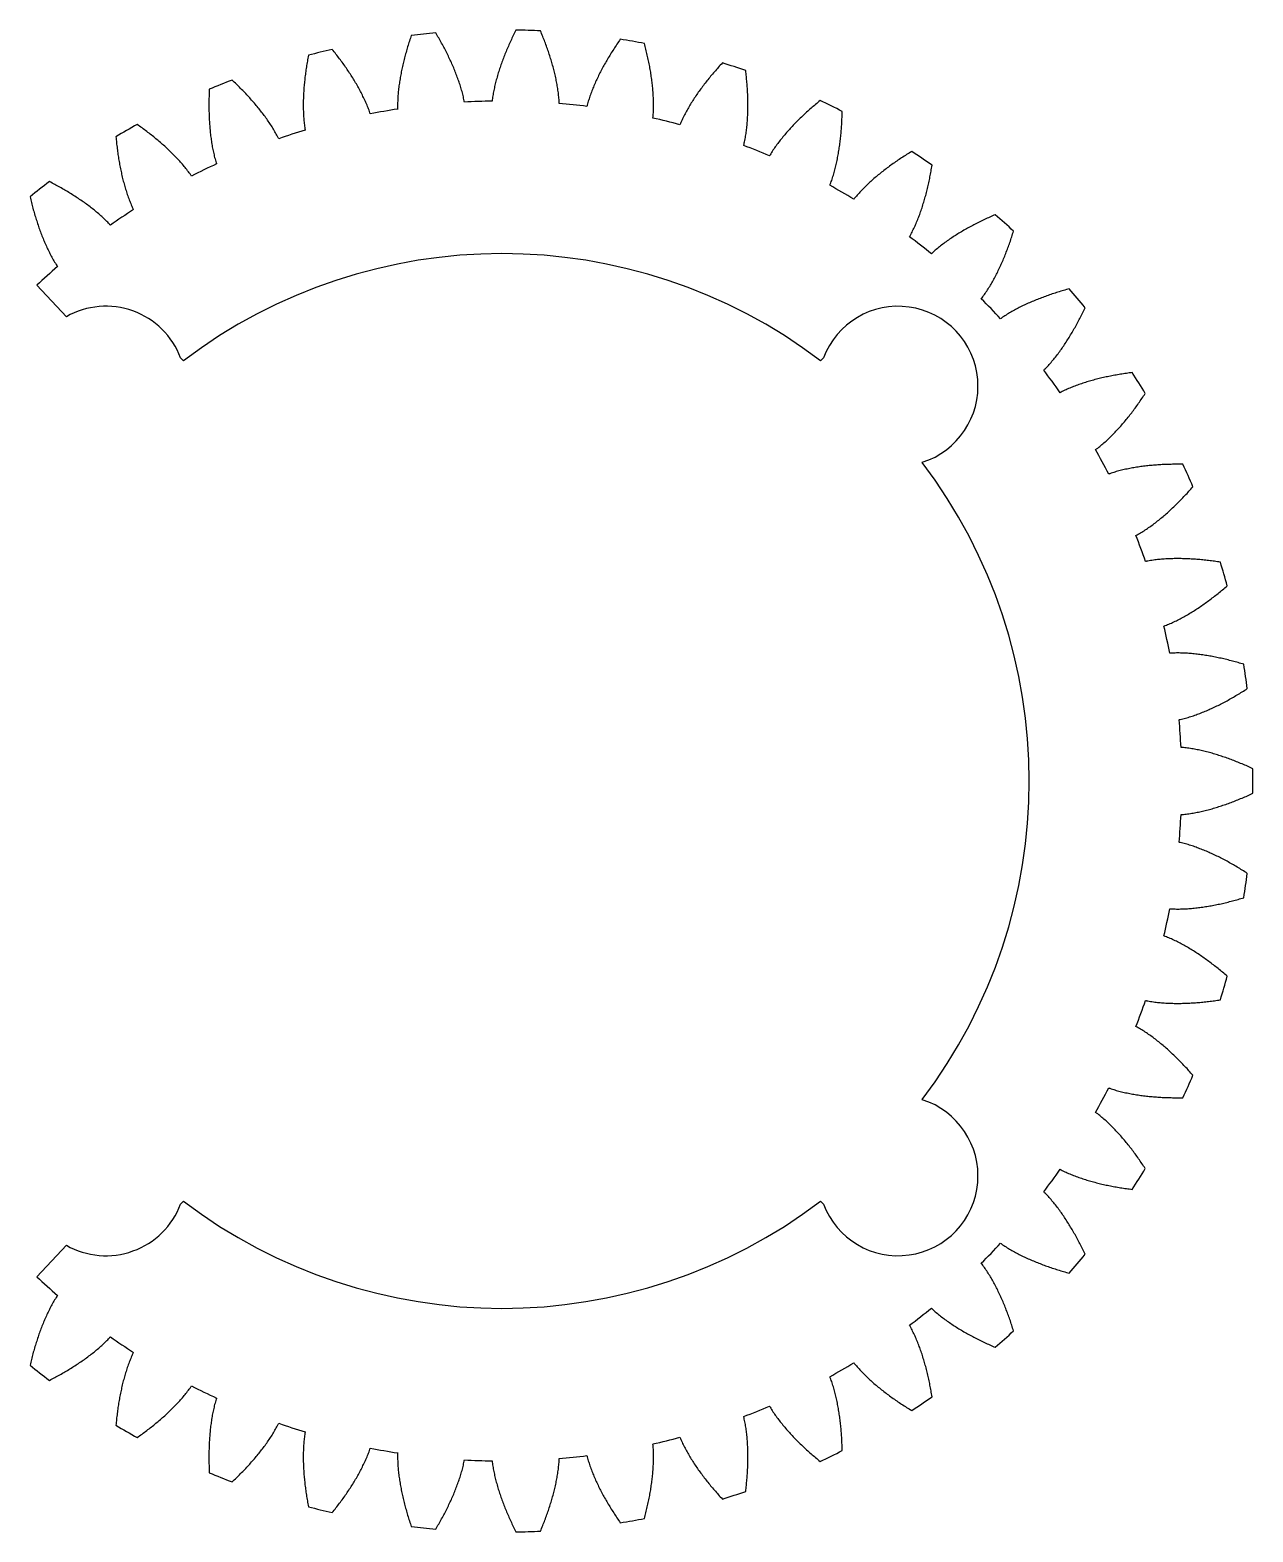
# Model space of a CAD drawing. Header units: millimetres. Extents: x -22.4 to 54.2, y -35.2 to 58.8.
import ezdxf

# ---------------------------------------------------------------- set-up
doc = ezdxf.new("R2010")
doc.units = ezdxf.units.MM
doc.header["$MEASUREMENT"] = 0

msp = doc.modelspace()

# ---------------------------------------------------------------- linework, layer by layer
at = {"color": 1}
for p, q in [((-21.942, 42.836, -6.353), (-20.089, 40.861, -6.353)), ((-12.944, 38.284, -6.353), (-12.764, 38.104, -6.353)), ((27.105, 38.104, -6.353), (27.286, 38.284, -6.353)), ((33.477, 31.748, -6.353), (33.469, 31.74, -6.353)), ((33.469, -8.129, -6.353), (33.477, -8.137, -6.353)), ((-12.764, -14.493, -6.353), (-12.944, -14.673, -6.353)), ((27.286, -14.673, -6.353), (27.105, -14.493, -6.353)), ((-20.089, -17.249, -6.353), (-21.942, -19.225, -6.353))]:
    msp.add_line(p, q, dxfattribs=at)
for centre, radius, start, end in [((7.171, 11.806, -6.353), 47, 95.0628, 96.9372), ((7.171, 11.806, -6.353), 47, 87.0628, 88.9372), ((7.171, 11.806, -6.353), 47, 103.0628, 104.9372), ((7.171, 11.806, -6.353), 47, 79.0628, 80.9372), ((7.171, 11.806, -6.353), 47, 71.0628, 72.9372), ((7.171, 11.806, -6.353), 47, 111.0628, 112.9372), ((7.171, 11.806, -6.353), 42.549, 98.82626, 101.17374), ((7.171, 11.806, -6.353), 42.549, 90.82626, 93.17374), ((7.171, 11.806, -6.353), 42.549, 82.82626, 85.17374), ((7.171, 11.806, -6.353), 47, 63.0628, 64.9372), ((7.171, 11.806, -6.353), 47, 119.0628, 120.9372), ((7.171, 11.806, -6.353), 42.549, 74.82626, 77.17374), ((7.171, 11.806, -6.353), 42.549, 106.82626, 109.17374), ((7.171, 11.806, -6.353), 42.549, 66.82626, 69.17374), ((7.171, 11.806, -6.353), 47, 55.0628, 56.9372), ((7.171, 11.806, -6.353), 42.549, 114.82626, 117.17374), ((7.171, 11.806, -6.353), 47, 127.0628, 128.9372), ((7.171, 11.806, -6.353), 42.549, 58.82626, 61.17374), ((7.171, 11.806, -6.353), 42.549, 122.82626, 125.17374), ((7.171, 11.806, -6.353), 47, 47.0628, 48.9372), ((7.171, 11.806, -6.353), 42.549, 50.82626, 53.17374), ((7.171, 11.806, -6.353), 33, 52.83748, 127.16252), ((7.171, 11.806, -6.353), 42.549, 130.82626, 133.17374), ((7.171, 11.806, -6.353), 47, 39.0628, 40.9372), ((-17.619, 36.513, -6.353), 5, 20.74948, 119.59192), ((31.961, 36.513, -6.353), 5, -72.34688, 159.25052), ((7.171, 11.806, -6.353), 42.549, 42.82626, 45.17374), ((7.171, 11.806, -6.353), 42.549, 34.82626, 37.17374), ((7.171, 11.806, -6.353), 47, 31.0628, 32.9372), ((7.171, 11.806, -6.353), 42.549, 26.82626, 29.17374), ((7.171, 11.806, -6.353), 33, -37.16252, 37.16252), ((7.171, 11.806, -6.353), 47, 23.0628, 24.9372), ((7.171, 11.806, -6.353), 42.549, 18.82626, 21.17374), ((7.171, 11.806, -6.353), 47, 15.0628, 16.9372), ((7.171, 11.806, -6.353), 42.549, 10.82626, 13.17374), ((7.171, 11.806, -6.353), 47, 7.0628, 8.9372), ((7.171, 11.806, -6.353), 42.549, 2.82626, 5.17374), ((7.171, 11.806, -6.353), 47, -0.9372, 0.9372), ((7.171, 11.806, -6.353), 42.549, 354.82626, 357.17374), ((7.171, 11.806, -6.353), 47, 351.0628, 352.9372), ((7.171, 11.806, -6.353), 42.549, 346.82626, 349.17374), ((7.171, 11.806, -6.353), 47, 343.0628, 344.9372), ((7.171, 11.806, -6.353), 42.549, 338.82626, 341.17374), ((7.171, 11.806, -6.353), 42.549, 330.82626, 333.17374), ((7.171, 11.806, -6.353), 47, 335.0628, 336.9372), ((31.961, -12.901, -6.353), 5, -159.25052, 72.34688), ((7.171, 11.806, -6.353), 42.549, 322.82626, 325.17374), ((7.171, 11.806, -6.353), 47, 327.0628, 328.9372), ((-17.619, -12.901, -6.353), 5, 240.40808, 339.25052), ((7.171, 11.806, -6.353), 33, 232.83748, 307.16252), ((7.171, 11.806, -6.353), 42.549, 314.82626, 317.17374), ((7.171, 11.806, -6.353), 47, 319.0628, 320.9372), ((7.171, 11.806, -6.353), 42.549, 226.82626, 229.17374), ((7.171, 11.806, -6.353), 42.549, 306.82626, 309.17374), ((7.171, 11.806, -6.353), 42.549, 234.82626, 237.17374), ((7.171, 11.806, -6.353), 47, 311.0628, 312.9372), ((7.171, 11.806, -6.353), 47, 231.0628, 232.9372), ((7.171, 11.806, -6.353), 42.549, 298.82626, 301.17374), ((7.171, 11.806, -6.353), 42.549, 242.82626, 245.17374), ((7.171, 11.806, -6.353), 47, 303.0628, 304.9372), ((7.171, 11.806, -6.353), 42.549, 290.82626, 293.17374), ((7.171, 11.806, -6.353), 47, 239.0628, 240.9372), ((7.171, 11.806, -6.353), 42.549, 250.82626, 253.17374), ((7.171, 11.806, -6.353), 42.549, 258.82626, 261.17374), ((7.171, 11.806, -6.353), 42.549, 282.82626, 285.17374), ((7.171, 11.806, -6.353), 42.549, 266.82626, 269.17374), ((7.171, 11.806, -6.353), 42.549, 274.82626, 277.17374), ((7.171, 11.806, -6.353), 47, 295.0628, 296.9372), ((7.171, 11.806, -6.353), 47, 247.0628, 248.9372), ((7.171, 11.806, -6.353), 47, 287.0628, 288.9372), ((7.171, 11.806, -6.353), 47, 255.0628, 256.9372), ((7.171, 11.806, -6.353), 47, 279.0628, 280.9372), ((7.171, 11.806, -6.353), 47, 263.0628, 264.9372), ((7.171, 11.806, -6.353), 47, 271.0628, 272.9372)]:
    msp.add_arc(centre, radius, start, end, dxfattribs=at)
for points, knots in [([(1.494, 58.462, -6.353), (1.454, 58.344, -6.353), (1.375, 58.109, -6.353), (1.265, 57.756, -6.353), (1.162, 57.403, -6.353), (1.068, 57.05, -6.353), (0.981, 56.699, -6.353), (0.902, 56.348, -6.353), (0.833, 55.998, -6.353), (0.772, 55.649, -6.353), (0.722, 55.301, -6.353), (0.681, 54.955, -6.353), (0.652, 54.61, -6.353), (0.637, 54.267, -6.353), (0.634, 54.014, -6.353), (0.641, 53.876, -6.353), (0.642, 53.851, -6.353)], [0, 0, 0, 0, 0.037289, 0.0743099, 0.1110627, 0.1475473, 0.1837637, 0.219712, 0.2553921, 0.290804, 0.3259477, 0.360823, 0.3954298, 0.4297679, 0.4638364, 0.471245, 0.471245, 0.471245, 0.471245]), ([(4.815, 54.29, -6.353), (4.811, 54.314, -6.353), (4.79, 54.451, -6.353), (4.734, 54.697, -6.353), (4.648, 55.03, -6.353), (4.548, 55.361, -6.353), (4.436, 55.692, -6.353), (4.314, 56.021, -6.353), (4.182, 56.35, -6.353), (4.042, 56.678, -6.353), (3.892, 57.005, -6.353), (3.734, 57.331, -6.353), (3.568, 57.656, -6.353), (3.394, 57.979, -6.353), (3.213, 58.302, -6.353), (3.087, 58.515, -6.353), (3.023, 58.622, -6.353)], [0, 0, 0, 0, 0.0074086, 0.041477, 0.0758152, 0.110422, 0.1452973, 0.180441, 0.2158529, 0.251533, 0.2874812, 0.3236977, 0.3601823, 0.3969351, 0.433956, 0.471245, 0.471245, 0.471245, 0.471245]), ([(8.043, 58.798, -6.353), (7.987, 58.687, -6.353), (7.876, 58.465, -6.353), (7.718, 58.13, -6.353), (7.567, 57.795, -6.353), (7.424, 57.46, -6.353), (7.289, 57.123, -6.353), (7.163, 56.787, -6.353), (7.045, 56.45, -6.353), (6.936, 56.113, -6.353), (6.838, 55.775, -6.353), (6.75, 55.438, -6.353), (6.673, 55.1, -6.353), (6.61, 54.763, -6.353), (6.572, 54.513, -6.353), (6.559, 54.375, -6.353), (6.557, 54.351, -6.353)], [0, 0, 0, 0, 0.037289, 0.0743099, 0.1110627, 0.1475473, 0.1837637, 0.219712, 0.2553921, 0.290804, 0.3259477, 0.360823, 0.3954298, 0.4297679, 0.4638364, 0.471245, 0.471245, 0.471245, 0.471245]), ([(10.751, 54.204, -6.353), (10.75, 54.229, -6.353), (10.748, 54.367, -6.353), (10.727, 54.619, -6.353), (10.688, 54.96, -6.353), (10.635, 55.302, -6.353), (10.57, 55.645, -6.353), (10.496, 55.989, -6.353), (10.411, 56.332, -6.353), (10.317, 56.677, -6.353), (10.214, 57.021, -6.353), (10.103, 57.366, -6.353), (9.984, 57.711, -6.353), (9.857, 58.056, -6.353), (9.722, 58.401, -6.353), (9.627, 58.629, -6.353), (9.579, 58.744, -6.353)], [0, 0, 0, 0, 0.0074086, 0.041477, 0.0758152, 0.110422, 0.1452973, 0.180441, 0.2158529, 0.251533, 0.2874812, 0.3236977, 0.3601823, 0.3969351, 0.433956, 0.471245, 0.471245, 0.471245, 0.471245]), ([(-1.074, 53.548, -6.353), (-1.082, 53.572, -6.353), (-1.122, 53.704, -6.353), (-1.212, 53.941, -6.353), (-1.343, 54.258, -6.353), (-1.489, 54.572, -6.353), (-1.645, 54.884, -6.353), (-1.812, 55.193, -6.353), (-1.988, 55.501, -6.353), (-2.173, 55.806, -6.353), (-2.367, 56.109, -6.353), (-2.568, 56.409, -6.353), (-2.778, 56.708, -6.353), (-2.995, 57.004, -6.353), (-3.22, 57.299, -6.353), (-3.374, 57.492, -6.353), (-3.452, 57.59, -6.353)], [0, 0, 0, 0, 0.0074086, 0.041477, 0.0758152, 0.110422, 0.1452973, 0.180441, 0.2158529, 0.251533, 0.2874812, 0.3236977, 0.3601823, 0.3969351, 0.433956, 0.471245, 0.471245, 0.471245, 0.471245]), ([(14.574, 58.219, -6.353), (14.504, 58.117, -6.353), (14.363, 57.913, -6.353), (14.16, 57.603, -6.353), (13.963, 57.293, -6.353), (13.775, 56.98, -6.353), (13.595, 56.666, -6.353), (13.423, 56.35, -6.353), (13.259, 56.033, -6.353), (13.105, 55.714, -6.353), (12.96, 55.394, -6.353), (12.826, 55.072, -6.353), (12.703, 54.748, -6.353), (12.594, 54.423, -6.353), (12.521, 54.181, -6.353), (12.49, 54.046, -6.353), (12.484, 54.022, -6.353)], [0, 0, 0, 0, 0.037289, 0.0743099, 0.1110627, 0.1475473, 0.1837637, 0.219712, 0.2553921, 0.290804, 0.3259477, 0.360823, 0.3954298, 0.4297679, 0.4638364, 0.471245, 0.471245, 0.471245, 0.471245]), ([(16.617, 53.293, -6.353), (16.62, 53.318, -6.353), (16.636, 53.455, -6.353), (16.651, 53.708, -6.353), (16.66, 54.051, -6.353), (16.655, 54.397, -6.353), (16.639, 54.745, -6.353), (16.612, 55.096, -6.353), (16.576, 55.448, -6.353), (16.531, 55.802, -6.353), (16.477, 56.158, -6.353), (16.415, 56.514, -6.353), (16.345, 56.873, -6.353), (16.267, 57.232, -6.353), (16.182, 57.592, -6.353), (16.12, 57.832, -6.353), (16.088, 57.952, -6.353)], [0, 0, 0, 0, 0.0074086, 0.041477, 0.0758152, 0.110422, 0.1452973, 0.180441, 0.2158529, 0.251533, 0.2874812, 0.3236977, 0.3601823, 0.3969351, 0.433956, 0.471245, 0.471245, 0.471245, 0.471245]), ([(-4.944, 57.218, -6.353), (-4.967, 57.095, -6.353), (-5.013, 56.852, -6.353), (-5.072, 56.487, -6.353), (-5.125, 56.123, -6.353), (-5.17, 55.761, -6.353), (-5.207, 55.4, -6.353), (-5.236, 55.042, -6.353), (-5.256, 54.686, -6.353), (-5.267, 54.332, -6.353), (-5.269, 53.98, -6.353), (-5.261, 53.632, -6.353), (-5.242, 53.286, -6.353), (-5.209, 52.944, -6.353), (-5.177, 52.693, -6.353), (-5.151, 52.558, -6.353), (-5.146, 52.533, -6.353)], [0, 0, 0, 0, 0.037289, 0.0743099, 0.1110627, 0.1475473, 0.1837637, 0.219712, 0.2553921, 0.290804, 0.3259477, 0.360823, 0.3954298, 0.4297679, 0.4638364, 0.471245, 0.471245, 0.471245, 0.471245]), ([(20.962, 56.737, -6.353), (20.877, 56.646, -6.353), (20.71, 56.463, -6.353), (20.465, 56.185, -6.353), (20.228, 55.905, -6.353), (19.998, 55.621, -6.353), (19.776, 55.335, -6.353), (19.561, 55.047, -6.353), (19.355, 54.755, -6.353), (19.158, 54.461, -6.353), (18.97, 54.164, -6.353), (18.793, 53.864, -6.353), (18.626, 53.561, -6.353), (18.472, 53.253, -6.353), (18.367, 53.024, -6.353), (18.317, 52.895, -6.353), (18.308, 52.872, -6.353)], [0, 0, 0, 0, 0.037289, 0.0743099, 0.1110627, 0.1475473, 0.1837637, 0.219712, 0.2553921, 0.290804, 0.3259477, 0.360823, 0.3954298, 0.4297679, 0.4638364, 0.471245, 0.471245, 0.471245, 0.471245]), ([(-6.804, 51.995, -6.353), (-6.814, 52.017, -6.353), (-6.873, 52.142, -6.353), (-6.994, 52.364, -6.353), (-7.169, 52.66, -6.353), (-7.356, 52.951, -6.353), (-7.555, 53.238, -6.353), (-7.763, 53.521, -6.353), (-7.98, 53.801, -6.353), (-8.206, 54.077, -6.353), (-8.44, 54.35, -6.353), (-8.681, 54.62, -6.353), (-8.93, 54.886, -6.353), (-9.187, 55.15, -6.353), (-9.45, 55.41, -6.353), (-9.63, 55.58, -6.353), (-9.72, 55.666, -6.353)], [0, 0, 0, 0, 0.0074086, 0.041477, 0.0758152, 0.110422, 0.1452973, 0.180441, 0.2158529, 0.251533, 0.2874812, 0.3236977, 0.3601823, 0.3969351, 0.433956, 0.471245, 0.471245, 0.471245, 0.471245]), ([(22.299, 51.575, -6.353), (22.305, 51.599, -6.353), (22.341, 51.732, -6.353), (22.39, 51.98, -6.353), (22.447, 52.319, -6.353), (22.49, 52.663, -6.353), (22.523, 53.01, -6.353), (22.545, 53.361, -6.353), (22.559, 53.714, -6.353), (22.563, 54.071, -6.353), (22.559, 54.431, -6.353), (22.548, 54.793, -6.353), (22.528, 55.157, -6.353), (22.501, 55.524, -6.353), (22.467, 55.892, -6.353), (22.438, 56.138, -6.353), (22.424, 56.262, -6.353)], [0, 0, 0, 0, 0.0074086, 0.041477, 0.0758152, 0.110422, 0.1452973, 0.180441, 0.2158529, 0.251533, 0.2874812, 0.3236977, 0.3601823, 0.3969351, 0.433956, 0.471245, 0.471245, 0.471245, 0.471245]), ([(-11.146, 55.09, -6.353), (-11.152, 54.965, -6.353), (-11.163, 54.718, -6.353), (-11.171, 54.348, -6.353), (-11.173, 53.98, -6.353), (-11.167, 53.615, -6.353), (-11.154, 53.253, -6.353), (-11.132, 52.895, -6.353), (-11.103, 52.539, -6.353), (-11.065, 52.187, -6.353), (-11.018, 51.839, -6.353), (-10.961, 51.494, -6.353), (-10.894, 51.155, -6.353), (-10.814, 50.821, -6.353), (-10.747, 50.577, -6.353), (-10.702, 50.446, -6.353), (-10.694, 50.423, -6.353)], [0, 0, 0, 0, 0.037289, 0.0743099, 0.1110627, 0.1475473, 0.1837637, 0.219712, 0.2553921, 0.290804, 0.3259477, 0.360823, 0.3954298, 0.4297679, 0.4638364, 0.471245, 0.471245, 0.471245, 0.471245]), ([(27.081, 54.38, -6.353), (26.985, 54.302, -6.353), (26.793, 54.144, -6.353), (26.512, 53.903, -6.353), (26.238, 53.658, -6.353), (25.971, 53.41, -6.353), (25.711, 53.157, -6.353), (25.459, 52.901, -6.353), (25.214, 52.642, -6.353), (24.978, 52.378, -6.353), (24.751, 52.11, -6.353), (24.533, 51.837, -6.353), (24.325, 51.56, -6.353), (24.131, 51.277, -6.353), (23.994, 51.064, -6.353), (23.927, 50.943, -6.353), (23.915, 50.922, -6.353)], [0, 0, 0, 0, 0.037289, 0.0743099, 0.1110627, 0.1475473, 0.1837637, 0.219712, 0.2553921, 0.290804, 0.3259477, 0.360823, 0.3954298, 0.4297679, 0.4638364, 0.471245, 0.471245, 0.471245, 0.471245]), ([(27.686, 49.082, -6.353), (27.696, 49.105, -6.353), (27.75, 49.233, -6.353), (27.834, 49.471, -6.353), (27.936, 49.799, -6.353), (28.027, 50.133, -6.353), (28.108, 50.472, -6.353), (28.179, 50.816, -6.353), (28.241, 51.165, -6.353), (28.296, 51.518, -6.353), (28.342, 51.874, -6.353), (28.381, 52.234, -6.353), (28.412, 52.598, -6.353), (28.436, 52.965, -6.353), (28.454, 53.335, -6.353), (28.46, 53.582, -6.353), (28.463, 53.706, -6.353)], [0, 0, 0, 0, 0.0074086, 0.041477, 0.0758152, 0.110422, 0.1452973, 0.180441, 0.2158529, 0.251533, 0.2874812, 0.3236977, 0.3601823, 0.3969351, 0.433956, 0.471245, 0.471245, 0.471245, 0.471245]), ([(-12.261, 49.659, -6.353), (-12.274, 49.679, -6.353), (-12.35, 49.795, -6.353), (-12.501, 49.998, -6.353), (-12.715, 50.267, -6.353), (-12.941, 50.529, -6.353), (-13.177, 50.785, -6.353), (-13.423, 51.037, -6.353), (-13.677, 51.283, -6.353), (-13.939, 51.526, -6.353), (-14.209, 51.763, -6.353), (-14.486, 51.997, -6.353), (-14.769, 52.226, -6.353), (-15.06, 52.451, -6.353), (-15.357, 52.673, -6.353), (-15.559, 52.816, -6.353), (-15.66, 52.888, -6.353)], [0, 0, 0, 0, 0.0074086, 0.041477, 0.0758152, 0.110422, 0.1452973, 0.180441, 0.2158529, 0.251533, 0.2874812, 0.3236977, 0.3601823, 0.3969351, 0.433956, 0.471245, 0.471245, 0.471245, 0.471245]), ([(-16.992, 52.119, -6.353), (-16.98, 51.995, -6.353), (-16.957, 51.749, -6.353), (-16.914, 51.381, -6.353), (-16.864, 51.017, -6.353), (-16.807, 50.656, -6.353), (-16.744, 50.3, -6.353), (-16.673, 49.947, -6.353), (-16.594, 49.599, -6.353), (-16.507, 49.256, -6.353), (-16.412, 48.918, -6.353), (-16.308, 48.585, -6.353), (-16.194, 48.258, -6.353), (-16.069, 47.938, -6.353), (-15.969, 47.706, -6.353), (-15.906, 47.583, -6.353), (-15.895, 47.561, -6.353)], [0, 0, 0, 0, 0.037289, 0.0743099, 0.1110627, 0.1475473, 0.1837637, 0.219712, 0.2553921, 0.290804, 0.3259477, 0.360823, 0.3954298, 0.4297679, 0.4638364, 0.471245, 0.471245, 0.471245, 0.471245]), ([(32.812, 51.195, -6.353), (32.706, 51.13, -6.353), (32.494, 51.002, -6.353), (32.183, 50.801, -6.353), (31.877, 50.597, -6.353), (31.578, 50.388, -6.353), (31.286, 50.175, -6.353), (31, 49.956, -6.353), (30.722, 49.733, -6.353), (30.451, 49.505, -6.353), (30.189, 49.271, -6.353), (29.935, 49.031, -6.353), (29.691, 48.786, -6.353), (29.459, 48.533, -6.353), (29.294, 48.341, -6.353), (29.211, 48.231, -6.353), (29.196, 48.211, -6.353)], [0, 0, 0, 0, 0.037289, 0.0743099, 0.1110627, 0.1475473, 0.1837637, 0.219712, 0.2553921, 0.290804, 0.3259477, 0.360823, 0.3954298, 0.4297679, 0.4638364, 0.471245, 0.471245, 0.471245, 0.471245]), ([(32.674, 45.865, -6.353), (32.687, 45.886, -6.353), (32.758, 46.004, -6.353), (32.874, 46.229, -6.353), (33.022, 46.539, -6.353), (33.158, 46.857, -6.353), (33.285, 47.182, -6.353), (33.404, 47.513, -6.353), (33.514, 47.85, -6.353), (33.617, 48.191, -6.353), (33.712, 48.538, -6.353), (33.801, 48.889, -6.353), (33.883, 49.245, -6.353), (33.957, 49.605, -6.353), (34.026, 49.968, -6.353), (34.067, 50.213, -6.353), (34.087, 50.335, -6.353)], [0, 0, 0, 0, 0.0074086, 0.041477, 0.0758152, 0.110422, 0.1452973, 0.180441, 0.2158529, 0.251533, 0.2874812, 0.3236977, 0.3601823, 0.3969351, 0.433956, 0.471245, 0.471245, 0.471245, 0.471245]), ([(-17.34, 46.586, -6.353), (-17.356, 46.604, -6.353), (-17.447, 46.709, -6.353), (-17.625, 46.889, -6.353), (-17.874, 47.125, -6.353), (-18.135, 47.353, -6.353), (-18.404, 47.574, -6.353), (-18.682, 47.789, -6.353), (-18.968, 47.998, -6.353), (-19.262, 48.201, -6.353), (-19.562, 48.399, -6.353), (-19.868, 48.592, -6.353), (-20.181, 48.779, -6.353), (-20.5, 48.962, -6.353), (-20.825, 49.14, -6.353), (-21.045, 49.253, -6.353), (-21.156, 49.311, -6.353)], [0, 0, 0, 0, 0.0074086, 0.041477, 0.0758152, 0.110422, 0.1452973, 0.180441, 0.2158529, 0.251533, 0.2874812, 0.3236977, 0.3601823, 0.3969351, 0.433956, 0.471245, 0.471245, 0.471245, 0.471245]), ([(-22.367, 48.364, -6.353), (-22.338, 48.243, -6.353), (-22.281, 48.002, -6.353), (-22.187, 47.644, -6.353), (-22.087, 47.29, -6.353), (-21.981, 46.941, -6.353), (-21.868, 46.597, -6.353), (-21.749, 46.258, -6.353), (-21.622, 45.924, -6.353), (-21.489, 45.596, -6.353), (-21.348, 45.274, -6.353), (-21.198, 44.959, -6.353), (-21.04, 44.651, -6.353), (-20.871, 44.352, -6.353), (-20.74, 44.136, -6.353), (-20.661, 44.023, -6.353), (-20.646, 44.003, -6.353)], [0, 0, 0, 0, 0.037289, 0.0743099, 0.1110627, 0.1475473, 0.1837637, 0.219712, 0.2553921, 0.290804, 0.3259477, 0.360823, 0.3954298, 0.4297679, 0.4638364, 0.471245, 0.471245, 0.471245, 0.471245]), ([(38.045, 47.243, -6.353), (37.93, 47.194, -6.353), (37.703, 47.096, -6.353), (37.367, 46.941, -6.353), (37.036, 46.781, -6.353), (36.71, 46.616, -6.353), (36.391, 46.445, -6.353), (36.078, 46.269, -6.353), (35.771, 46.086, -6.353), (35.471, 45.898, -6.353), (35.179, 45.703, -6.353), (34.894, 45.501, -6.353), (34.619, 45.292, -6.353), (34.353, 45.074, -6.353), (34.163, 44.906, -6.353), (34.066, 44.809, -6.353), (34.048, 44.791, -6.353)], [0, 0, 0, 0, 0.037289, 0.0743099, 0.1110627, 0.1475473, 0.1837637, 0.219712, 0.2553921, 0.290804, 0.3259477, 0.360823, 0.3954298, 0.4297679, 0.4638364, 0.471245, 0.471245, 0.471245, 0.471245]), ([(37.166, 41.984, -6.353), (37.182, 42.003, -6.353), (37.269, 42.11, -6.353), (37.415, 42.317, -6.353), (37.604, 42.603, -6.353), (37.783, 42.899, -6.353), (37.955, 43.203, -6.353), (38.118, 43.515, -6.353), (38.274, 43.833, -6.353), (38.423, 44.157, -6.353), (38.566, 44.487, -6.353), (38.703, 44.822, -6.353), (38.833, 45.163, -6.353), (38.957, 45.509, -6.353), (39.076, 45.859, -6.353), (39.15, 46.096, -6.353), (39.187, 46.214, -6.353)], [0, 0, 0, 0, 0.0074086, 0.041477, 0.0758152, 0.110422, 0.1452973, 0.180441, 0.2158529, 0.251533, 0.2874812, 0.3236977, 0.3601823, 0.3969351, 0.433956, 0.471245, 0.471245, 0.471245, 0.471245]), ([(42.676, 42.602, -6.353), (42.556, 42.569, -6.353), (42.317, 42.503, -6.353), (41.963, 42.397, -6.353), (41.613, 42.285, -6.353), (41.268, 42.166, -6.353), (40.927, 42.041, -6.353), (40.593, 41.91, -6.353), (40.264, 41.772, -6.353), (39.941, 41.627, -6.353), (39.624, 41.475, -6.353), (39.314, 41.315, -6.353), (39.012, 41.146, -6.353), (38.719, 40.967, -6.353), (38.507, 40.828, -6.353), (38.397, 40.745, -6.353), (38.377, 40.73, -6.353)], [0, 0, 0, 0, 0.037289, 0.0743099, 0.1110627, 0.1475473, 0.1837637, 0.219712, 0.2553921, 0.290804, 0.3259477, 0.360823, 0.3954298, 0.4297679, 0.4638364, 0.471245, 0.471245, 0.471245, 0.471245]), ([(41.074, 37.515, -6.353), (41.092, 37.532, -6.353), (41.194, 37.627, -6.353), (41.367, 37.811, -6.353), (41.594, 38.068, -6.353), (41.813, 38.336, -6.353), (42.025, 38.614, -6.353), (42.23, 38.899, -6.353), (42.429, 39.192, -6.353), (42.622, 39.492, -6.353), (42.809, 39.799, -6.353), (42.991, 40.112, -6.353), (43.167, 40.432, -6.353), (43.339, 40.757, -6.353), (43.505, 41.088, -6.353), (43.611, 41.311, -6.353), (43.664, 41.424, -6.353)], [0, 0, 0, 0, 0.0074086, 0.041477, 0.0758152, 0.110422, 0.1452973, 0.180441, 0.2158529, 0.251533, 0.2874812, 0.3236977, 0.3601823, 0.3969351, 0.433956, 0.471245, 0.471245, 0.471245, 0.471245]), ([(46.616, 37.361, -6.353), (46.493, 37.345, -6.353), (46.248, 37.313, -6.353), (45.882, 37.257, -6.353), (45.519, 37.195, -6.353), (45.161, 37.125, -6.353), (44.807, 37.049, -6.353), (44.457, 36.966, -6.353), (44.112, 36.875, -6.353), (43.772, 36.776, -6.353), (43.437, 36.67, -6.353), (43.108, 36.554, -6.353), (42.785, 36.429, -6.353), (42.47, 36.292, -6.353), (42.242, 36.184, -6.353), (42.121, 36.117, -6.353), (42.099, 36.105, -6.353)], [0, 0, 0, 0, 0.037289, 0.0743099, 0.1110627, 0.1475473, 0.1837637, 0.219712, 0.2553921, 0.290804, 0.3259477, 0.360823, 0.3954298, 0.4297679, 0.4638364, 0.471245, 0.471245, 0.471245, 0.471245]), ([(44.323, 32.547, -6.353), (44.343, 32.561, -6.353), (44.456, 32.64, -6.353), (44.653, 32.798, -6.353), (44.914, 33.022, -6.353), (45.168, 33.257, -6.353), (45.416, 33.502, -6.353), (45.659, 33.756, -6.353), (45.897, 34.019, -6.353), (46.13, 34.289, -6.353), (46.358, 34.567, -6.353), (46.582, 34.852, -6.353), (46.801, 35.143, -6.353), (47.016, 35.442, -6.353), (47.227, 35.746, -6.353), (47.363, 35.953, -6.353), (47.431, 36.057, -6.353)], [0, 0, 0, 0, 0.0074086, 0.041477, 0.0758152, 0.110422, 0.1452973, 0.180441, 0.2158529, 0.251533, 0.2874812, 0.3236977, 0.3601823, 0.3969351, 0.433956, 0.471245, 0.471245, 0.471245, 0.471245]), ([(49.789, 31.622, -6.353), (49.665, 31.623, -6.353), (49.417, 31.626, -6.353), (49.047, 31.622, -6.353), (48.68, 31.61, -6.353), (48.315, 31.592, -6.353), (47.954, 31.566, -6.353), (47.596, 31.532, -6.353), (47.242, 31.49, -6.353), (46.891, 31.439, -6.353), (46.545, 31.38, -6.353), (46.203, 31.312, -6.353), (45.866, 31.233, -6.353), (45.535, 31.141, -6.353), (45.293, 31.066, -6.353), (45.164, 31.016, -6.353), (45.141, 31.008, -6.353)], [0, 0, 0, 0, 0.037289, 0.0743099, 0.1110627, 0.1475473, 0.1837637, 0.219712, 0.2553921, 0.290804, 0.3259477, 0.360823, 0.3954298, 0.4297679, 0.4638364, 0.471245, 0.471245, 0.471245, 0.471245]), ([(46.848, 27.174, -6.353), (46.87, 27.186, -6.353), (46.993, 27.248, -6.353), (47.21, 27.377, -6.353), (47.5, 27.562, -6.353), (47.784, 27.76, -6.353), (48.064, 27.968, -6.353), (48.34, 28.186, -6.353), (48.612, 28.413, -6.353), (48.88, 28.648, -6.353), (49.144, 28.892, -6.353), (49.406, 29.142, -6.353), (49.663, 29.401, -6.353), (49.918, 29.666, -6.353), (50.169, 29.938, -6.353), (50.332, 30.124, -6.353), (50.414, 30.218, -6.353)], [0, 0, 0, 0, 0.0074086, 0.041477, 0.0758152, 0.110422, 0.1452973, 0.180441, 0.2158529, 0.251533, 0.2874812, 0.3236977, 0.3601823, 0.3969351, 0.433956, 0.471245, 0.471245, 0.471245, 0.471245]), ([(52.132, 25.498, -6.353), (52.009, 25.517, -6.353), (51.764, 25.554, -6.353), (51.397, 25.601, -6.353), (51.032, 25.641, -6.353), (50.668, 25.673, -6.353), (50.307, 25.697, -6.353), (49.948, 25.714, -6.353), (49.591, 25.721, -6.353), (49.237, 25.72, -6.353), (48.886, 25.71, -6.353), (48.537, 25.69, -6.353), (48.193, 25.658, -6.353), (47.852, 25.614, -6.353), (47.603, 25.573, -6.353), (47.468, 25.542, -6.353), (47.444, 25.536, -6.353)], [0, 0, 0, 0, 0.037289, 0.0743099, 0.1110627, 0.1475473, 0.1837637, 0.219712, 0.2553921, 0.290804, 0.3259477, 0.360823, 0.3954298, 0.4297679, 0.4638364, 0.471245, 0.471245, 0.471245, 0.471245]), ([(48.6, 21.503, -6.353), (48.624, 21.511, -6.353), (48.754, 21.556, -6.353), (48.988, 21.654, -6.353), (49.3, 21.796, -6.353), (49.609, 21.953, -6.353), (49.915, 22.12, -6.353), (50.219, 22.297, -6.353), (50.519, 22.484, -6.353), (50.818, 22.68, -6.353), (51.114, 22.884, -6.353), (51.407, 23.096, -6.353), (51.699, 23.316, -6.353), (51.987, 23.543, -6.353), (52.274, 23.778, -6.353), (52.462, 23.939, -6.353), (52.556, 24.02, -6.353)], [0, 0, 0, 0, 0.0074086, 0.041477, 0.0758152, 0.110422, 0.1452973, 0.180441, 0.2158529, 0.251533, 0.2874812, 0.3236977, 0.3601823, 0.3969351, 0.433956, 0.471245, 0.471245, 0.471245, 0.471245]), ([(53.6, 19.107, -6.353), (53.481, 19.143, -6.353), (53.244, 19.214, -6.353), (52.887, 19.311, -6.353), (52.53, 19.402, -6.353), (52.175, 19.484, -6.353), (51.821, 19.559, -6.353), (51.467, 19.625, -6.353), (51.115, 19.682, -6.353), (50.764, 19.73, -6.353), (50.415, 19.769, -6.353), (50.067, 19.797, -6.353), (49.721, 19.814, -6.353), (49.378, 19.818, -6.353), (49.125, 19.812, -6.353), (48.987, 19.8, -6.353), (48.963, 19.798, -6.353)], [0, 0, 0, 0, 0.037289, 0.0743099, 0.1110627, 0.1475473, 0.1837637, 0.219712, 0.2553921, 0.290804, 0.3259477, 0.360823, 0.3954298, 0.4297679, 0.4638364, 0.471245, 0.471245, 0.471245, 0.471245]), ([(49.547, 15.643, -6.353), (49.571, 15.647, -6.353), (49.707, 15.674, -6.353), (49.951, 15.738, -6.353), (50.281, 15.836, -6.353), (50.608, 15.948, -6.353), (50.935, 16.07, -6.353), (51.26, 16.204, -6.353), (51.584, 16.347, -6.353), (51.906, 16.499, -6.353), (52.228, 16.66, -6.353), (52.548, 16.829, -6.353), (52.867, 17.007, -6.353), (53.185, 17.192, -6.353), (53.501, 17.384, -6.353), (53.71, 17.518, -6.353), (53.814, 17.585, -6.353)], [0, 0, 0, 0, 0.0074086, 0.041477, 0.0758152, 0.110422, 0.1452973, 0.180441, 0.2158529, 0.251533, 0.2874812, 0.3236977, 0.3601823, 0.3969351, 0.433956, 0.471245, 0.471245, 0.471245, 0.471245]), ([(54.165, 12.574, -6.353), (54.052, 12.626, -6.353), (53.826, 12.73, -6.353), (53.486, 12.876, -6.353), (53.146, 13.015, -6.353), (52.806, 13.146, -6.353), (52.465, 13.269, -6.353), (52.124, 13.384, -6.353), (51.784, 13.49, -6.353), (51.443, 13.586, -6.353), (51.102, 13.673, -6.353), (50.762, 13.75, -6.353), (50.422, 13.815, -6.353), (50.082, 13.866, -6.353), (49.831, 13.895, -6.353), (49.693, 13.902, -6.353), (49.668, 13.904, -6.353)], [0, 0, 0, 0, 0.037289, 0.0743099, 0.1110627, 0.1475473, 0.1837637, 0.219712, 0.2553921, 0.290804, 0.3259477, 0.360823, 0.3954298, 0.4297679, 0.4638364, 0.471245, 0.471245, 0.471245, 0.471245]), ([(49.668, 9.708, -6.353), (49.693, 9.709, -6.353), (49.831, 9.716, -6.353), (50.082, 9.746, -6.353), (50.422, 9.797, -6.353), (50.762, 9.862, -6.353), (51.102, 9.938, -6.353), (51.443, 10.025, -6.353), (51.784, 10.122, -6.353), (52.124, 10.228, -6.353), (52.465, 10.342, -6.353), (52.806, 10.465, -6.353), (53.146, 10.596, -6.353), (53.486, 10.736, -6.353), (53.826, 10.882, -6.353), (54.052, 10.985, -6.353), (54.165, 11.037, -6.353)], [0, 0, 0, 0, 0.0074086, 0.041477, 0.0758152, 0.110422, 0.1452973, 0.180441, 0.2158529, 0.251533, 0.2874812, 0.3236977, 0.3601823, 0.3969351, 0.433956, 0.471245, 0.471245, 0.471245, 0.471245]), ([(53.814, 6.027, -6.353), (53.71, 6.094, -6.353), (53.501, 6.227, -6.353), (53.185, 6.42, -6.353), (52.867, 6.605, -6.353), (52.548, 6.782, -6.353), (52.228, 6.951, -6.353), (51.906, 7.112, -6.353), (51.584, 7.264, -6.353), (51.26, 7.408, -6.353), (50.935, 7.541, -6.353), (50.608, 7.664, -6.353), (50.281, 7.776, -6.353), (49.951, 7.874, -6.353), (49.707, 7.938, -6.353), (49.571, 7.964, -6.353), (49.547, 7.969, -6.353)], [0, 0, 0, 0, 0.037289, 0.0743099, 0.1110627, 0.1475473, 0.1837637, 0.219712, 0.2553921, 0.290804, 0.3259477, 0.360823, 0.3954298, 0.4297679, 0.4638364, 0.471245, 0.471245, 0.471245, 0.471245]), ([(48.963, 3.814, -6.353), (48.987, 3.812, -6.353), (49.125, 3.8, -6.353), (49.378, 3.794, -6.353), (49.721, 3.797, -6.353), (50.067, 3.814, -6.353), (50.415, 3.842, -6.353), (50.764, 3.881, -6.353), (51.115, 3.929, -6.353), (51.467, 3.987, -6.353), (51.821, 4.053, -6.353), (52.175, 4.127, -6.353), (52.53, 4.21, -6.353), (52.887, 4.3, -6.353), (53.244, 4.398, -6.353), (53.481, 4.469, -6.353), (53.6, 4.504, -6.353)], [0, 0, 0, 0, 0.0074086, 0.041477, 0.0758152, 0.110422, 0.1452973, 0.180441, 0.2158529, 0.251533, 0.2874812, 0.3236977, 0.3601823, 0.3969351, 0.433956, 0.471245, 0.471245, 0.471245, 0.471245]), ([(52.556, -0.409, -6.353), (52.462, -0.328, -6.353), (52.274, -0.166, -6.353), (51.987, 0.068, -6.353), (51.699, 0.296, -6.353), (51.407, 0.516, -6.353), (51.114, 0.728, -6.353), (50.818, 0.932, -6.353), (50.519, 1.128, -6.353), (50.219, 1.314, -6.353), (49.915, 1.492, -6.353), (49.609, 1.659, -6.353), (49.3, 1.815, -6.353), (48.988, 1.958, -6.353), (48.754, 2.055, -6.353), (48.624, 2.101, -6.353), (48.6, 2.109, -6.353)], [0, 0, 0, 0, 0.037289, 0.0743099, 0.1110627, 0.1475473, 0.1837637, 0.219712, 0.2553921, 0.290804, 0.3259477, 0.360823, 0.3954298, 0.4297679, 0.4638364, 0.471245, 0.471245, 0.471245, 0.471245]), ([(47.444, -1.925, -6.353), (47.468, -1.93, -6.353), (47.603, -1.961, -6.353), (47.852, -2.002, -6.353), (48.193, -2.047, -6.353), (48.537, -2.078, -6.353), (48.886, -2.099, -6.353), (49.237, -2.109, -6.353), (49.591, -2.11, -6.353), (49.948, -2.102, -6.353), (50.307, -2.086, -6.353), (50.668, -2.061, -6.353), (51.032, -2.029, -6.353), (51.397, -1.989, -6.353), (51.764, -1.942, -6.353), (52.009, -1.905, -6.353), (52.132, -1.886, -6.353)], [0, 0, 0, 0, 0.0074086, 0.041477, 0.0758152, 0.110422, 0.1452973, 0.180441, 0.2158529, 0.251533, 0.2874812, 0.3236977, 0.3601823, 0.3969351, 0.433956, 0.471245, 0.471245, 0.471245, 0.471245]), ([(50.414, -6.606, -6.353), (50.332, -6.513, -6.353), (50.169, -6.327, -6.353), (49.918, -6.055, -6.353), (49.663, -5.789, -6.353), (49.406, -5.531, -6.353), (49.144, -5.28, -6.353), (48.88, -5.037, -6.353), (48.612, -4.801, -6.353), (48.34, -4.575, -6.353), (48.064, -4.357, -6.353), (47.784, -4.149, -6.353), (47.5, -3.951, -6.353), (47.21, -3.766, -6.353), (46.993, -3.637, -6.353), (46.87, -3.574, -6.353), (46.848, -3.563, -6.353)], [0, 0, 0, 0, 0.037289, 0.0743099, 0.1110627, 0.1475473, 0.1837637, 0.219712, 0.2553921, 0.290804, 0.3259477, 0.360823, 0.3954298, 0.4297679, 0.4638364, 0.471245, 0.471245, 0.471245, 0.471245]), ([(45.141, -7.396, -6.353), (45.164, -7.405, -6.353), (45.293, -7.454, -6.353), (45.535, -7.53, -6.353), (45.866, -7.621, -6.353), (46.203, -7.7, -6.353), (46.545, -7.769, -6.353), (46.891, -7.828, -6.353), (47.242, -7.878, -6.353), (47.596, -7.92, -6.353), (47.954, -7.954, -6.353), (48.315, -7.98, -6.353), (48.68, -7.999, -6.353), (49.047, -8.01, -6.353), (49.417, -8.015, -6.353), (49.665, -8.012, -6.353), (49.789, -8.011, -6.353)], [0, 0, 0, 0, 0.0074086, 0.041477, 0.0758152, 0.110422, 0.1452973, 0.180441, 0.2158529, 0.251533, 0.2874812, 0.3236977, 0.3601823, 0.3969351, 0.433956, 0.471245, 0.471245, 0.471245, 0.471245]), ([(47.431, -12.445, -6.353), (47.363, -12.341, -6.353), (47.227, -12.134, -6.353), (47.016, -11.83, -6.353), (46.801, -11.532, -6.353), (46.582, -11.24, -6.353), (46.358, -10.955, -6.353), (46.13, -10.678, -6.353), (45.897, -10.407, -6.353), (45.659, -10.145, -6.353), (45.416, -9.891, -6.353), (45.168, -9.646, -6.353), (44.914, -9.41, -6.353), (44.653, -9.187, -6.353), (44.456, -9.029, -6.353), (44.343, -8.949, -6.353), (44.323, -8.935, -6.353)], [0, 0, 0, 0, 0.037289, 0.0743099, 0.1110627, 0.1475473, 0.1837637, 0.219712, 0.2553921, 0.290804, 0.3259477, 0.360823, 0.3954298, 0.4297679, 0.4638364, 0.471245, 0.471245, 0.471245, 0.471245]), ([(42.099, -12.494, -6.353), (42.121, -12.506, -6.353), (42.242, -12.573, -6.353), (42.47, -12.681, -6.353), (42.785, -12.817, -6.353), (43.108, -12.942, -6.353), (43.437, -13.058, -6.353), (43.772, -13.165, -6.353), (44.112, -13.263, -6.353), (44.457, -13.354, -6.353), (44.807, -13.438, -6.353), (45.161, -13.514, -6.353), (45.519, -13.583, -6.353), (45.882, -13.645, -6.353), (46.248, -13.701, -6.353), (46.493, -13.733, -6.353), (46.616, -13.749, -6.353)], [0, 0, 0, 0, 0.0074086, 0.041477, 0.0758152, 0.110422, 0.1452973, 0.180441, 0.2158529, 0.251533, 0.2874812, 0.3236977, 0.3601823, 0.3969351, 0.433956, 0.471245, 0.471245, 0.471245, 0.471245]), ([(43.664, -17.812, -6.353), (43.611, -17.7, -6.353), (43.505, -17.476, -6.353), (43.339, -17.145, -6.353), (43.167, -16.82, -6.353), (42.991, -16.501, -6.353), (42.809, -16.188, -6.353), (42.622, -15.881, -6.353), (42.429, -15.581, -6.353), (42.23, -15.288, -6.353), (42.025, -15.002, -6.353), (41.813, -14.725, -6.353), (41.594, -14.457, -6.353), (41.367, -14.199, -6.353), (41.194, -14.015, -6.353), (41.092, -13.921, -6.353), (41.074, -13.904, -6.353)], [0, 0, 0, 0, 0.037289, 0.0743099, 0.1110627, 0.1475473, 0.1837637, 0.219712, 0.2553921, 0.290804, 0.3259477, 0.360823, 0.3954298, 0.4297679, 0.4638364, 0.471245, 0.471245, 0.471245, 0.471245]), ([(38.377, -17.118, -6.353), (38.397, -17.133, -6.353), (38.507, -17.216, -6.353), (38.719, -17.355, -6.353), (39.012, -17.534, -6.353), (39.314, -17.703, -6.353), (39.624, -17.863, -6.353), (39.941, -18.016, -6.353), (40.264, -18.161, -6.353), (40.593, -18.299, -6.353), (40.927, -18.43, -6.353), (41.268, -18.555, -6.353), (41.613, -18.673, -6.353), (41.963, -18.785, -6.353), (42.317, -18.892, -6.353), (42.556, -18.957, -6.353), (42.676, -18.99, -6.353)], [0, 0, 0, 0, 0.0074086, 0.041477, 0.0758152, 0.110422, 0.1452973, 0.180441, 0.2158529, 0.251533, 0.2874812, 0.3236977, 0.3601823, 0.3969351, 0.433956, 0.471245, 0.471245, 0.471245, 0.471245]), ([(39.187, -22.603, -6.353), (39.15, -22.484, -6.353), (39.076, -22.248, -6.353), (38.957, -21.897, -6.353), (38.833, -21.551, -6.353), (38.703, -21.211, -6.353), (38.566, -20.875, -6.353), (38.423, -20.545, -6.353), (38.274, -20.221, -6.353), (38.118, -19.903, -6.353), (37.955, -19.592, -6.353), (37.783, -19.288, -6.353), (37.604, -18.992, -6.353), (37.415, -18.705, -6.353), (37.269, -18.499, -6.353), (37.182, -18.391, -6.353), (37.166, -18.372, -6.353)], [0, 0, 0, 0, 0.037289, 0.0743099, 0.1110627, 0.1475473, 0.1837637, 0.219712, 0.2553921, 0.290804, 0.3259477, 0.360823, 0.3954298, 0.4297679, 0.4638364, 0.471245, 0.471245, 0.471245, 0.471245]), ([(-20.646, -20.391, -6.353), (-20.661, -20.411, -6.353), (-20.74, -20.525, -6.353), (-20.871, -20.741, -6.353), (-21.04, -21.04, -6.353), (-21.198, -21.348, -6.353), (-21.348, -21.663, -6.353), (-21.489, -21.985, -6.353), (-21.622, -22.313, -6.353), (-21.749, -22.646, -6.353), (-21.868, -22.986, -6.353), (-21.981, -23.33, -6.353), (-22.087, -23.679, -6.353), (-22.187, -24.032, -6.353), (-22.281, -24.391, -6.353), (-22.338, -24.632, -6.353), (-22.367, -24.753, -6.353)], [0, 0, 0, 0, 0.0074086, 0.041477, 0.0758152, 0.110422, 0.1452973, 0.180441, 0.2158529, 0.251533, 0.2874812, 0.3236977, 0.3601823, 0.3969351, 0.433956, 0.471245, 0.471245, 0.471245, 0.471245]), ([(34.048, -21.18, -6.353), (34.066, -21.197, -6.353), (34.163, -21.295, -6.353), (34.353, -21.462, -6.353), (34.619, -21.68, -6.353), (34.894, -21.889, -6.353), (35.179, -22.091, -6.353), (35.471, -22.286, -6.353), (35.771, -22.475, -6.353), (36.078, -22.657, -6.353), (36.391, -22.834, -6.353), (36.71, -23.005, -6.353), (37.036, -23.17, -6.353), (37.367, -23.33, -6.353), (37.703, -23.484, -6.353), (37.93, -23.583, -6.353), (38.045, -23.632, -6.353)], [0, 0, 0, 0, 0.0074086, 0.041477, 0.0758152, 0.110422, 0.1452973, 0.180441, 0.2158529, 0.251533, 0.2874812, 0.3236977, 0.3601823, 0.3969351, 0.433956, 0.471245, 0.471245, 0.471245, 0.471245]), ([(34.087, -26.724, -6.353), (34.067, -26.601, -6.353), (34.026, -26.357, -6.353), (33.957, -25.993, -6.353), (33.883, -25.633, -6.353), (33.801, -25.278, -6.353), (33.712, -24.926, -6.353), (33.617, -24.58, -6.353), (33.514, -24.238, -6.353), (33.404, -23.902, -6.353), (33.285, -23.571, -6.353), (33.158, -23.246, -6.353), (33.022, -22.928, -6.353), (32.874, -22.618, -6.353), (32.758, -22.393, -6.353), (32.687, -22.274, -6.353), (32.674, -22.253, -6.353)], [0, 0, 0, 0, 0.037289, 0.0743099, 0.1110627, 0.1475473, 0.1837637, 0.219712, 0.2553921, 0.290804, 0.3259477, 0.360823, 0.3954298, 0.4297679, 0.4638364, 0.471245, 0.471245, 0.471245, 0.471245]), ([(-21.156, -25.699, -6.353), (-21.045, -25.642, -6.353), (-20.825, -25.528, -6.353), (-20.5, -25.35, -6.353), (-20.181, -25.168, -6.353), (-19.868, -24.98, -6.353), (-19.562, -24.788, -6.353), (-19.262, -24.59, -6.353), (-18.968, -24.386, -6.353), (-18.682, -24.177, -6.353), (-18.404, -23.962, -6.353), (-18.135, -23.741, -6.353), (-17.874, -23.513, -6.353), (-17.625, -23.277, -6.353), (-17.447, -23.097, -6.353), (-17.356, -22.993, -6.353), (-17.34, -22.974, -6.353)], [0, 0, 0, 0, 0.037289, 0.0743099, 0.1110627, 0.1475473, 0.1837637, 0.219712, 0.2553921, 0.290804, 0.3259477, 0.360823, 0.3954298, 0.4297679, 0.4638364, 0.471245, 0.471245, 0.471245, 0.471245]), ([(-15.895, -23.949, -6.353), (-15.906, -23.971, -6.353), (-15.969, -24.094, -6.353), (-16.069, -24.327, -6.353), (-16.194, -24.646, -6.353), (-16.308, -24.973, -6.353), (-16.412, -25.306, -6.353), (-16.507, -25.645, -6.353), (-16.594, -25.988, -6.353), (-16.673, -26.336, -6.353), (-16.744, -26.688, -6.353), (-16.807, -27.045, -6.353), (-16.864, -27.405, -6.353), (-16.914, -27.77, -6.353), (-16.957, -28.137, -6.353), (-16.98, -28.384, -6.353), (-16.992, -28.508, -6.353)], [0, 0, 0, 0, 0.0074086, 0.041477, 0.0758152, 0.110422, 0.1452973, 0.180441, 0.2158529, 0.251533, 0.2874812, 0.3236977, 0.3601823, 0.3969351, 0.433956, 0.471245, 0.471245, 0.471245, 0.471245]), ([(29.196, -24.599, -6.353), (29.211, -24.619, -6.353), (29.294, -24.73, -6.353), (29.459, -24.921, -6.353), (29.691, -25.174, -6.353), (29.935, -25.42, -6.353), (30.189, -25.659, -6.353), (30.451, -25.893, -6.353), (30.722, -26.121, -6.353), (31, -26.345, -6.353), (31.286, -26.563, -6.353), (31.578, -26.777, -6.353), (31.877, -26.986, -6.353), (32.183, -27.19, -6.353), (32.494, -27.39, -6.353), (32.706, -27.519, -6.353), (32.812, -27.584, -6.353)], [0, 0, 0, 0, 0.0074086, 0.041477, 0.0758152, 0.110422, 0.1452973, 0.180441, 0.2158529, 0.251533, 0.2874812, 0.3236977, 0.3601823, 0.3969351, 0.433956, 0.471245, 0.471245, 0.471245, 0.471245]), ([(-15.66, -29.276, -6.353), (-15.559, -29.204, -6.353), (-15.357, -29.061, -6.353), (-15.06, -28.84, -6.353), (-14.769, -28.615, -6.353), (-14.486, -28.385, -6.353), (-14.209, -28.152, -6.353), (-13.939, -27.914, -6.353), (-13.677, -27.672, -6.353), (-13.423, -27.425, -6.353), (-13.177, -27.174, -6.353), (-12.941, -26.917, -6.353), (-12.715, -26.655, -6.353), (-12.501, -26.387, -6.353), (-12.35, -26.184, -6.353), (-12.274, -26.068, -6.353), (-12.261, -26.047, -6.353)], [0, 0, 0, 0, 0.037289, 0.0743099, 0.1110627, 0.1475473, 0.1837637, 0.219712, 0.2553921, 0.290804, 0.3259477, 0.360823, 0.3954298, 0.4297679, 0.4638364, 0.471245, 0.471245, 0.471245, 0.471245]), ([(28.463, -30.095, -6.353), (28.46, -29.971, -6.353), (28.454, -29.723, -6.353), (28.436, -29.353, -6.353), (28.412, -28.986, -6.353), (28.381, -28.623, -6.353), (28.342, -28.263, -6.353), (28.296, -27.906, -6.353), (28.241, -27.554, -6.353), (28.179, -27.205, -6.353), (28.108, -26.861, -6.353), (28.027, -26.521, -6.353), (27.936, -26.187, -6.353), (27.834, -25.86, -6.353), (27.75, -25.621, -6.353), (27.696, -25.494, -6.353), (27.686, -25.471, -6.353)], [0, 0, 0, 0, 0.037289, 0.0743099, 0.1110627, 0.1475473, 0.1837637, 0.219712, 0.2553921, 0.290804, 0.3259477, 0.360823, 0.3954298, 0.4297679, 0.4638364, 0.471245, 0.471245, 0.471245, 0.471245]), ([(-10.694, -26.811, -6.353), (-10.702, -26.835, -6.353), (-10.747, -26.965, -6.353), (-10.814, -27.209, -6.353), (-10.894, -27.543, -6.353), (-10.961, -27.883, -6.353), (-11.018, -28.227, -6.353), (-11.065, -28.575, -6.353), (-11.103, -28.928, -6.353), (-11.132, -29.283, -6.353), (-11.154, -29.642, -6.353), (-11.167, -30.004, -6.353), (-11.173, -30.369, -6.353), (-11.171, -30.736, -6.353), (-11.163, -31.106, -6.353), (-11.152, -31.354, -6.353), (-11.146, -31.478, -6.353)], [0, 0, 0, 0, 0.0074086, 0.041477, 0.0758152, 0.110422, 0.1452973, 0.180441, 0.2158529, 0.251533, 0.2874812, 0.3236977, 0.3601823, 0.3969351, 0.433956, 0.471245, 0.471245, 0.471245, 0.471245]), ([(22.424, -32.65, -6.353), (22.438, -32.527, -6.353), (22.467, -32.281, -6.353), (22.501, -31.912, -6.353), (22.528, -31.546, -6.353), (22.548, -31.181, -6.353), (22.559, -30.819, -6.353), (22.563, -30.46, -6.353), (22.559, -30.103, -6.353), (22.545, -29.749, -6.353), (22.523, -29.398, -6.353), (22.49, -29.051, -6.353), (22.447, -28.708, -6.353), (22.39, -28.369, -6.353), (22.341, -28.121, -6.353), (22.305, -27.987, -6.353), (22.299, -27.963, -6.353)], [0, 0, 0, 0, 0.037289, 0.0743099, 0.1110627, 0.1475473, 0.1837637, 0.219712, 0.2553921, 0.290804, 0.3259477, 0.360823, 0.3954298, 0.4297679, 0.4638364, 0.471245, 0.471245, 0.471245, 0.471245]), ([(23.915, -27.31, -6.353), (23.927, -27.332, -6.353), (23.994, -27.453, -6.353), (24.131, -27.666, -6.353), (24.325, -27.949, -6.353), (24.533, -28.226, -6.353), (24.751, -28.498, -6.353), (24.978, -28.766, -6.353), (25.214, -29.03, -6.353), (25.459, -29.29, -6.353), (25.711, -29.546, -6.353), (25.971, -29.798, -6.353), (26.238, -30.047, -6.353), (26.512, -30.292, -6.353), (26.793, -30.533, -6.353), (26.985, -30.69, -6.353), (27.081, -30.769, -6.353)], [0, 0, 0, 0, 0.0074086, 0.041477, 0.0758152, 0.110422, 0.1452973, 0.180441, 0.2158529, 0.251533, 0.2874812, 0.3236977, 0.3601823, 0.3969351, 0.433956, 0.471245, 0.471245, 0.471245, 0.471245]), ([(-9.72, -32.054, -6.353), (-9.63, -31.969, -6.353), (-9.45, -31.799, -6.353), (-9.187, -31.538, -6.353), (-8.93, -31.275, -6.353), (-8.681, -31.008, -6.353), (-8.44, -30.739, -6.353), (-8.206, -30.466, -6.353), (-7.98, -30.189, -6.353), (-7.763, -29.909, -6.353), (-7.555, -29.626, -6.353), (-7.356, -29.339, -6.353), (-7.169, -29.048, -6.353), (-6.994, -28.753, -6.353), (-6.873, -28.531, -6.353), (-6.814, -28.406, -6.353), (-6.804, -28.383, -6.353)], [0, 0, 0, 0, 0.037289, 0.0743099, 0.1110627, 0.1475473, 0.1837637, 0.219712, 0.2553921, 0.290804, 0.3259477, 0.360823, 0.3954298, 0.4297679, 0.4638364, 0.471245, 0.471245, 0.471245, 0.471245]), ([(-5.146, -28.922, -6.353), (-5.151, -28.946, -6.353), (-5.177, -29.082, -6.353), (-5.209, -29.333, -6.353), (-5.242, -29.675, -6.353), (-5.261, -30.02, -6.353), (-5.269, -30.369, -6.353), (-5.267, -30.72, -6.353), (-5.256, -31.074, -6.353), (-5.236, -31.431, -6.353), (-5.207, -31.789, -6.353), (-5.17, -32.149, -6.353), (-5.125, -32.511, -6.353), (-5.072, -32.875, -6.353), (-5.013, -33.24, -6.353), (-4.967, -33.484, -6.353), (-4.944, -33.606, -6.353)], [0, 0, 0, 0, 0.0074086, 0.041477, 0.0758152, 0.110422, 0.1452973, 0.180441, 0.2158529, 0.251533, 0.2874812, 0.3236977, 0.3601823, 0.3969351, 0.433956, 0.471245, 0.471245, 0.471245, 0.471245]), ([(-3.452, -33.978, -6.353), (-3.374, -33.881, -6.353), (-3.22, -33.687, -6.353), (-2.995, -33.393, -6.353), (-2.778, -33.096, -6.353), (-2.568, -32.798, -6.353), (-2.367, -32.497, -6.353), (-2.173, -32.194, -6.353), (-1.988, -31.889, -6.353), (-1.812, -31.582, -6.353), (-1.645, -31.272, -6.353), (-1.489, -30.961, -6.353), (-1.343, -30.647, -6.353), (-1.212, -30.329, -6.353), (-1.122, -30.093, -6.353), (-1.082, -29.961, -6.353), (-1.074, -29.937, -6.353)], [0, 0, 0, 0, 0.037289, 0.0743099, 0.1110627, 0.1475473, 0.1837637, 0.219712, 0.2553921, 0.290804, 0.3259477, 0.360823, 0.3954298, 0.4297679, 0.4638364, 0.471245, 0.471245, 0.471245, 0.471245]), ([(16.088, -34.341, -6.353), (16.12, -34.22, -6.353), (16.182, -33.981, -6.353), (16.267, -33.62, -6.353), (16.345, -33.261, -6.353), (16.415, -32.903, -6.353), (16.477, -32.546, -6.353), (16.531, -32.191, -6.353), (16.576, -31.837, -6.353), (16.612, -31.484, -6.353), (16.639, -31.134, -6.353), (16.655, -30.785, -6.353), (16.66, -30.439, -6.353), (16.651, -30.096, -6.353), (16.636, -29.844, -6.353), (16.62, -29.706, -6.353), (16.617, -29.682, -6.353)], [0, 0, 0, 0, 0.037289, 0.0743099, 0.1110627, 0.1475473, 0.1837637, 0.219712, 0.2553921, 0.290804, 0.3259477, 0.360823, 0.3954298, 0.4297679, 0.4638364, 0.471245, 0.471245, 0.471245, 0.471245]), ([(18.308, -29.26, -6.353), (18.317, -29.283, -6.353), (18.367, -29.412, -6.353), (18.472, -29.642, -6.353), (18.626, -29.949, -6.353), (18.793, -30.252, -6.353), (18.97, -30.553, -6.353), (19.158, -30.85, -6.353), (19.355, -31.144, -6.353), (19.561, -31.435, -6.353), (19.776, -31.724, -6.353), (19.998, -32.01, -6.353), (20.228, -32.293, -6.353), (20.465, -32.574, -6.353), (20.71, -32.852, -6.353), (20.877, -33.034, -6.353), (20.962, -33.126, -6.353)], [0, 0, 0, 0, 0.0074086, 0.041477, 0.0758152, 0.110422, 0.1452973, 0.180441, 0.2158529, 0.251533, 0.2874812, 0.3236977, 0.3601823, 0.3969351, 0.433956, 0.471245, 0.471245, 0.471245, 0.471245]), ([(0.642, -30.24, -6.353), (0.641, -30.264, -6.353), (0.634, -30.402, -6.353), (0.637, -30.655, -6.353), (0.652, -30.998, -6.353), (0.681, -31.343, -6.353), (0.722, -31.69, -6.353), (0.772, -32.038, -6.353), (0.833, -32.386, -6.353), (0.902, -32.736, -6.353), (0.981, -33.087, -6.353), (1.068, -33.439, -6.353), (1.162, -33.791, -6.353), (1.265, -34.144, -6.353), (1.375, -34.498, -6.353), (1.454, -34.732, -6.353), (1.494, -34.85, -6.353)], [0, 0, 0, 0, 0.0074086, 0.041477, 0.0758152, 0.110422, 0.1452973, 0.180441, 0.2158529, 0.251533, 0.2874812, 0.3236977, 0.3601823, 0.3969351, 0.433956, 0.471245, 0.471245, 0.471245, 0.471245]), ([(3.023, -35.011, -6.353), (3.087, -34.904, -6.353), (3.213, -34.691, -6.353), (3.394, -34.368, -6.353), (3.568, -34.044, -6.353), (3.734, -33.719, -6.353), (3.892, -33.393, -6.353), (4.042, -33.066, -6.353), (4.182, -32.739, -6.353), (4.314, -32.41, -6.353), (4.436, -32.08, -6.353), (4.548, -31.75, -6.353), (4.648, -31.418, -6.353), (4.734, -31.086, -6.353), (4.79, -30.839, -6.353), (4.811, -30.703, -6.353), (4.815, -30.678, -6.353)], [0, 0, 0, 0, 0.037289, 0.0743099, 0.1110627, 0.1475473, 0.1837637, 0.219712, 0.2553921, 0.290804, 0.3259477, 0.360823, 0.3954298, 0.4297679, 0.4638364, 0.471245, 0.471245, 0.471245, 0.471245]), ([(6.557, -30.739, -6.353), (6.559, -30.764, -6.353), (6.572, -30.901, -6.353), (6.61, -31.151, -6.353), (6.673, -31.489, -6.353), (6.75, -31.827, -6.353), (6.838, -32.164, -6.353), (6.936, -32.501, -6.353), (7.045, -32.838, -6.353), (7.163, -33.175, -6.353), (7.289, -33.512, -6.353), (7.424, -33.848, -6.353), (7.567, -34.184, -6.353), (7.718, -34.519, -6.353), (7.876, -34.854, -6.353), (7.987, -35.075, -6.353), (8.043, -35.186, -6.353)], [0, 0, 0, 0, 0.0074086, 0.041477, 0.0758152, 0.110422, 0.1452973, 0.180441, 0.2158529, 0.251533, 0.2874812, 0.3236977, 0.3601823, 0.3969351, 0.433956, 0.471245, 0.471245, 0.471245, 0.471245]), ([(9.579, -35.133, -6.353), (9.627, -35.018, -6.353), (9.722, -34.789, -6.353), (9.857, -34.444, -6.353), (9.984, -34.099, -6.353), (10.103, -33.754, -6.353), (10.214, -33.41, -6.353), (10.317, -33.065, -6.353), (10.411, -32.721, -6.353), (10.496, -32.377, -6.353), (10.57, -32.034, -6.353), (10.635, -31.691, -6.353), (10.688, -31.349, -6.353), (10.727, -31.008, -6.353), (10.748, -30.756, -6.353), (10.75, -30.617, -6.353), (10.751, -30.593, -6.353)], [0, 0, 0, 0, 0.037289, 0.0743099, 0.1110627, 0.1475473, 0.1837637, 0.219712, 0.2553921, 0.290804, 0.3259477, 0.360823, 0.3954298, 0.4297679, 0.4638364, 0.471245, 0.471245, 0.471245, 0.471245]), ([(12.484, -30.41, -6.353), (12.49, -30.434, -6.353), (12.521, -30.569, -6.353), (12.594, -30.811, -6.353), (12.703, -31.137, -6.353), (12.826, -31.461, -6.353), (12.96, -31.782, -6.353), (13.105, -32.103, -6.353), (13.259, -32.422, -6.353), (13.423, -32.739, -6.353), (13.595, -33.054, -6.353), (13.775, -33.369, -6.353), (13.963, -33.681, -6.353), (14.16, -33.992, -6.353), (14.363, -34.301, -6.353), (14.504, -34.505, -6.353), (14.574, -34.608, -6.353)], [0, 0, 0, 0, 0.0074086, 0.041477, 0.0758152, 0.110422, 0.1452973, 0.180441, 0.2158529, 0.251533, 0.2874812, 0.3236977, 0.3601823, 0.3969351, 0.433956, 0.471245, 0.471245, 0.471245, 0.471245])]:
    msp.add_open_spline(points, degree=3, knots=knots, dxfattribs=at)

doc.saveas('drawing.dxf')
